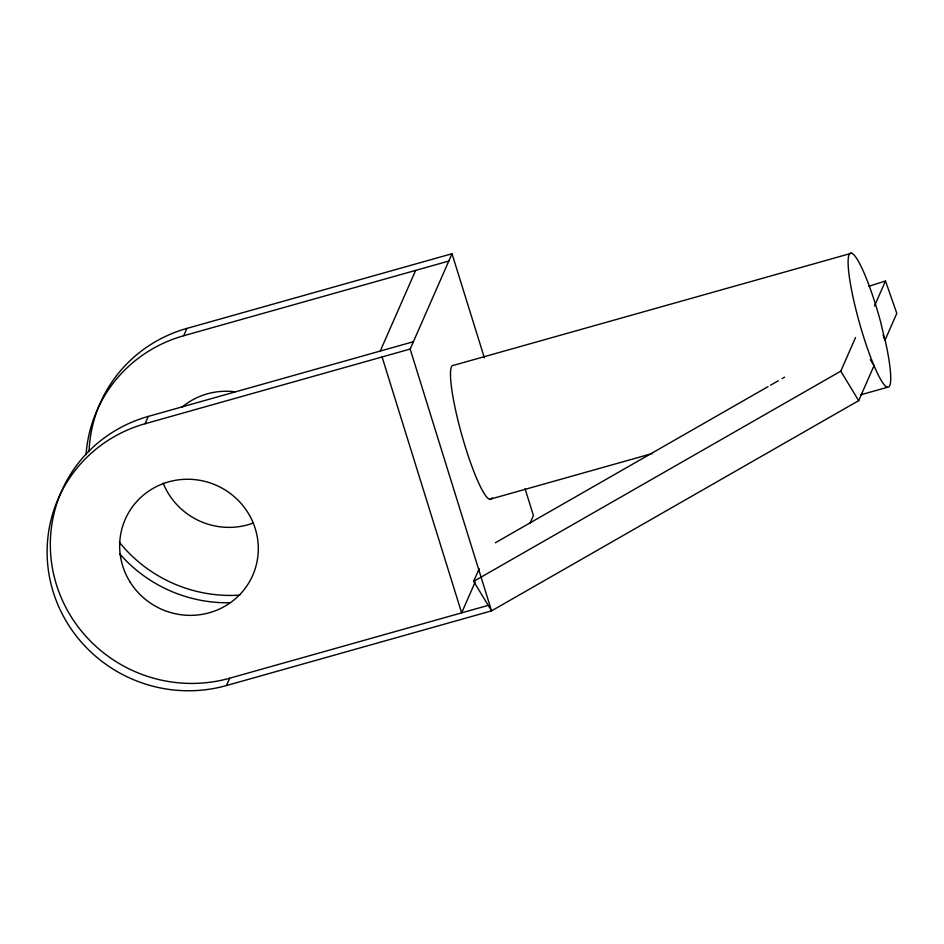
<?xml version="1.0" encoding="UTF-8"?>
<svg xmlns="http://www.w3.org/2000/svg" width="944" height="944" viewBox="0 0 944 944"><rect width="100%" height="100%" fill="white"/><g stroke="black" fill="none" stroke-linecap="round" stroke-linejoin="round"><path stroke-width="1.42" d="M870.297 359.546L874.026 365.694L858.686 400.657L491.553 610.862L226.466 685.545A139.252 135.511 23.7 0 1 53.218 591.982A139.252 135.511 23.7 0 1 145.069 423.738L148.291 416.41L413.389 341.716M86.069 454.619A139.252 135.511 23.7 0 1 183.702 335.734L186.912 328.406L452.011 253.724L484.39 357.882M226.466 685.545L229.675 678.217L487.871 605.47M380.243 351.05L415.655 270.385M479.186 568.784L473.652 581.374L491.553 610.862L410.168 349.056L452.011 253.724M475.21 581.941L461.64 612.868L382.001 356.69M530.186 522.87L533.407 515.53L525.088 488.791M473.652 581.374L840.774 371.169L855.535 337.551M874.498 305.998L885.484 280.982L868.633 286.362M885.177 340.288A69.632 10.337 74.3 0 1 875.831 369.824A69.632 10.337 74.3 0 1 848.278 258.349A69.632 10.337 74.3 0 1 880.917 323.037L884.941 340.359L896.8 313.361L885.484 280.982M495.364 542.765L768.038 386.639M770.587 385.176L778.257 380.798M782.08 378.603L784.629 377.14M183.702 335.734L448.789 261.051M145.069 423.738L410.168 349.056M851.441 253.252L453.793 365.269A69.632 10.337 74.3 0 0 462.749 438.287A69.632 10.337 74.3 0 0 492.131 497.748M489.771 499.305L652.516 453.462M860.539 394.863L887.419 387.288M840.774 371.169L858.686 400.657M883.065 334.967L884.941 340.359M229.675 678.217A139.252 135.511 23.7 0 1 56.439 584.655A139.252 135.511 23.7 0 1 148.291 416.41M229.392 602.756A139.252 135.511 23.7 0 1 119.876 554.022M239.823 595.121A139.252 135.511 23.7 0 1 119.345 542.21M89.055 451.562A139.252 135.511 23.7 0 1 186.912 328.406M253.216 523.059A69.632 67.756 23.7 0 1 163.182 483.175M181.85 407.289A69.632 67.756 23.7 0 1 234.879 391.772M130.237 582.283A69.632 67.756 23.7 0 0 250.231 580.395A69.632 67.756 23.7 0 0 186.487 479.257A69.632 67.756 23.7 0 0 130.237 582.283"/></g></svg>
